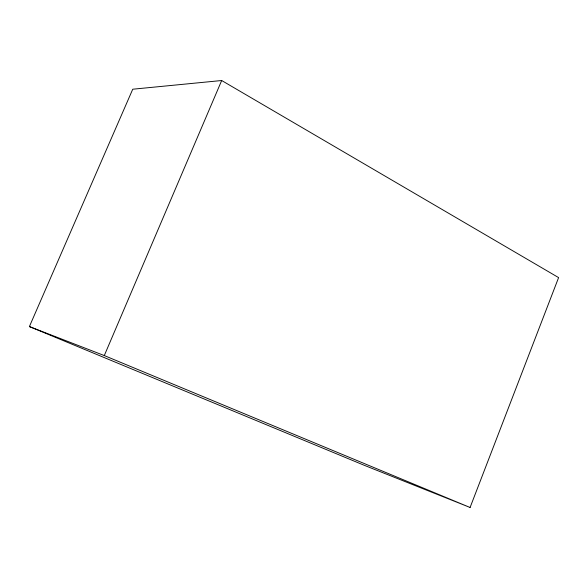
<?xml version="1.0" encoding="UTF-8"?>
<svg xmlns="http://www.w3.org/2000/svg" width="588" height="588" viewBox="0 0 588 588"><rect width="100%" height="100%" fill="white"/><g stroke="black" fill="none" stroke-linecap="round" stroke-linejoin="round"><path stroke-width="0.88" d="M470.084 507.481L558.6 277.602L221.683 80.519L132.748 89.214L29.4 326.568L364.788 465.52L470.084 507.481L104.289 355.564L29.4 326.568M104.289 355.564L221.683 80.519"/></g></svg>
